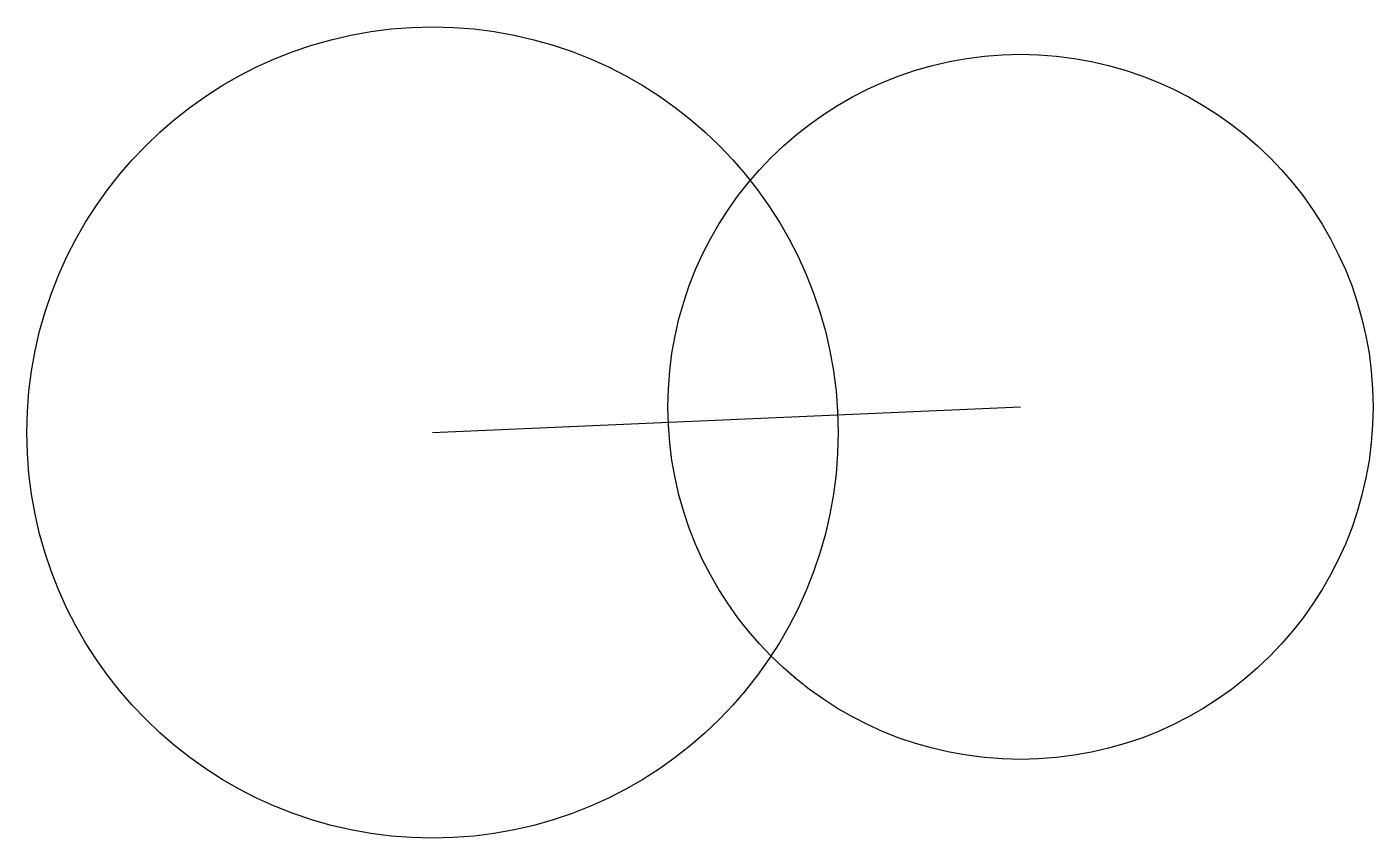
# Model space of a CAD drawing. Header units: millimetres. Extents: x 995 to 3299, y 867 to 2255.
import ezdxf

# ---------------------------------------------------------------- set-up
doc = ezdxf.new("R2010")
doc.units = ezdxf.units.MM
doc.header["$PDMODE"] = 34
doc.header["$PDSIZE"] = 0.9

msp = doc.modelspace()

# ---------------------------------------------------------------- linework, layer by layer
msp.add_line((1689.3, 1561.3), (2695.3, 1605.2))
at = {"color": 3}
msp.add_line((2382.7, 1591.5), (2382.7, 1591.5), dxfattribs=at)
for centre, radius in [((1689.3, 1561.3), 694.1), ((2695.3, 1605.2), 603.3)]:
    msp.add_circle(centre, radius)
at = {"color": 1}
msp.add_point((2382.7, 1591.5), dxfattribs=at)
msp.add_point((2382.7, 1591.5), dxfattribs=at)

doc.saveas('drawing.dxf')
